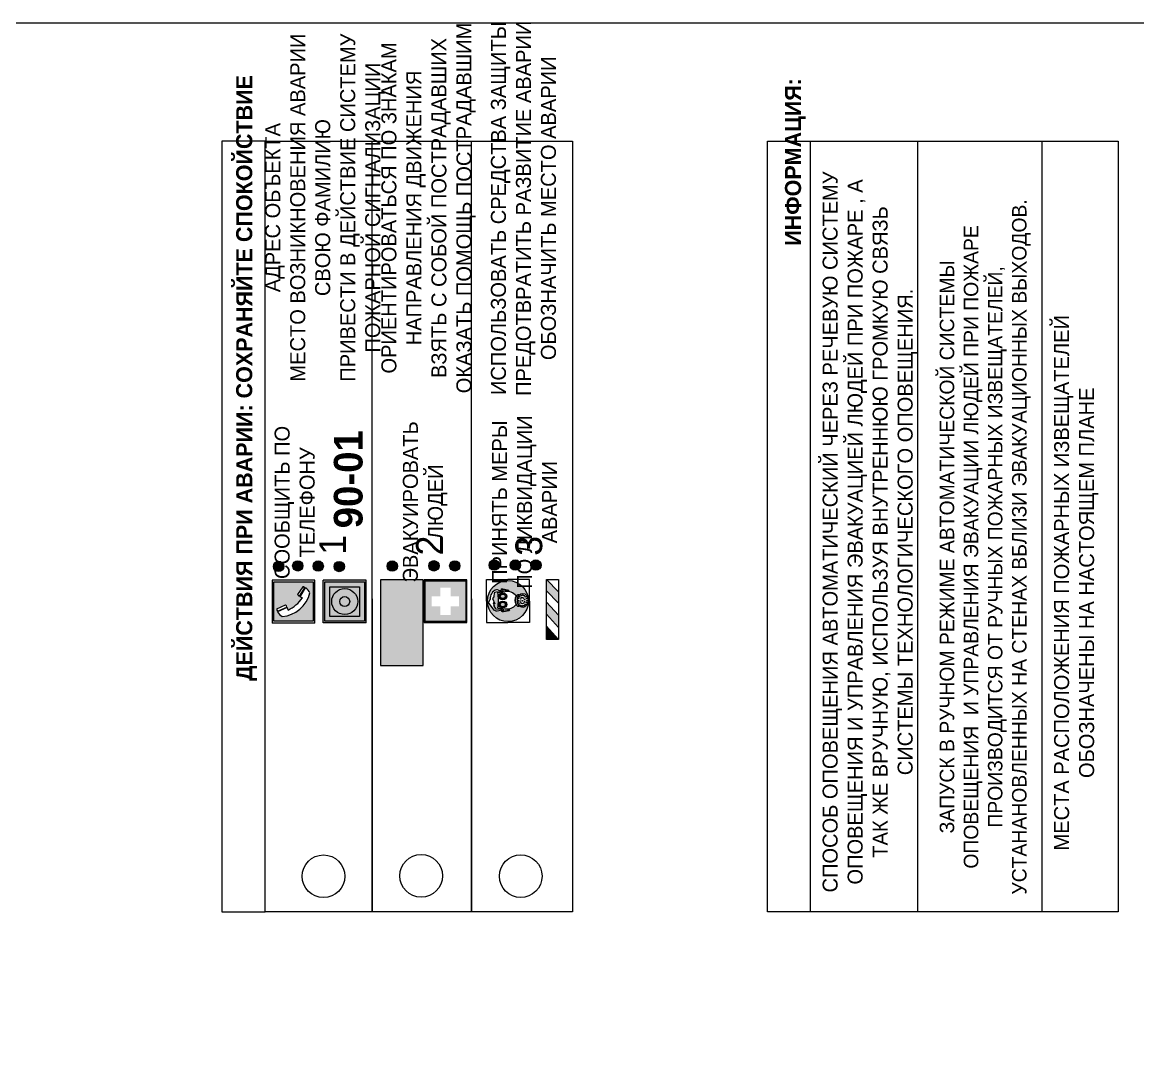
# Model space of a CAD drawing. Header units: millimetres. Extents: x 13810 to 67229, y 12374 to 21950.
# Drawn here: x 18136.3 to 18344.5, y 15539.5 to 15730.2 of the extents above; entities that cross this region are included whole.
import ezdxf

# ---------------------------------------------------------------- set-up
doc = ezdxf.new("R2010")
doc.units = ezdxf.units.MM
doc.styles.add('обычный', font='arial.ttf')

# ---------------------------------------------------------------- blocks, each defined once
blk = doc.blocks.new('A$C38D26F80')
h = blk.add_hatch(color=5)
h.dxf.hatch_style = 1
h.paths.add_polyline_path([(-8.77, -4.48, 1), (-0.19, -4.48, 1)])
h.paths.add_polyline_path([(-6.75, -3.58), (-6.75, -3.31), (-6.62, -3.22), (-6.5, -3.22), (-6.42, -3.3), (-6.39, -3.28), (-6.59, -2.23), (-6.59, -2.01), (-6.38, -1.58), (-4.76, -0.4), (-4.13, -0.79, -0.362848), (-2.1, -2.1, -0.201049), (-2.17, -2.48, 0.085434), (-2.26, -3.13), (-1.9, -3.16), (-2.25, -4.7), (-2.4, -4.59), (-2.43, -4.34), (-2.36, -4.34), (-2.14, -3.34), (-2.47, -3.42), (-2.58, -1.95), (-2.77, -1.58), (-3.58, -1.52), (-3.92, -1.26), (-5.05, -1.73), (-4.87, -1.39), (-5.41, -1.6), (-5.41, -1.46), (-6.13, -1.87), (-6.18, -3.5), (-6.56, -3.47), (-6.37, -4.59), (-6.16, -4.43), (-6.16, -4.66), (-6.36, -4.79), (-6.37, -4.8), (-6.51, -4.76)], flags=16)
h.paths.add_polyline_path([(-6.51, -4.76), (-6.36, -4.79), (-6.37, -4.8)], flags=0)
h.paths.add_polyline_path([(-5.92, -2.34, 0.089508), (-2.67, -2.35), (-2.48, -3.88, -0.268602), (-3.4, -6.18, 0.262449), (-5.2, -6.18, -0.268602), (-6.11, -3.88)], flags=16)
edge = h.paths.add_edge_path(flags=16)
edge.add_ellipse((-5.19, -3.41), major_axis=(0, 0.842), ratio=0.848992, start_angle=0, end_angle=360)
edge = h.paths.add_edge_path(flags=0)
edge.add_ellipse((-5.19, -3.39), major_axis=(0, 0.665), ratio=0.853798, start_angle=0, end_angle=360)
edge = h.paths.add_edge_path(flags=0)
edge.add_ellipse((-5.19, -3.4), major_axis=(0, 0.528), ratio=0.864094, start_angle=0, end_angle=360)
edge = h.paths.add_edge_path(flags=16)
edge.add_ellipse((-3.47, -3.4), major_axis=(0, 0.842), ratio=0.848992, start_angle=0, end_angle=360)
h.paths.add_polyline_path([(-3.13, -6.45), (-3.13, -6.84, 0.383174), (-5.57, -6.85), (-5.57, -6.49, -0.369952)], flags=16)
edge = h.paths.add_edge_path(flags=0)
edge.add_ellipse((-3.47, -3.39), major_axis=(0, 0.665), ratio=0.853798, start_angle=0, end_angle=360)
edge = h.paths.add_edge_path(flags=0)
edge.add_ellipse((-3.47, -3.4), major_axis=(0, 0.528), ratio=0.864094, start_angle=0, end_angle=360)
edge = h.paths.add_edge_path(flags=16)
edge.add_ellipse((-4.34, -7.57), major_axis=(-1.48, 0), ratio=0.744955, start_angle=0, end_angle=360)
h.paths.add_polyline_path([(-5.01, -6.85, -1), (-5.15, -6.85, -1)], flags=0)
h.paths.add_polyline_path([(-5.33, -7.14, -1), (-5.47, -7.14, -1)], flags=0)
h.paths.add_polyline_path([(-4.61, -6.71, -1), (-4.74, -6.71, -1)], flags=16)
h.paths.add_polyline_path([(-5.43, -7.51, -1), (-5.57, -7.51, -1)], flags=0)
h.paths.add_polyline_path([(-4.26, -6.67, -1), (-4.4, -6.67, -1)], flags=16)
h.paths.add_polyline_path([(-4.74, -7.14, -1), (-4.88, -7.14, -1)], flags=0)
h.paths.add_polyline_path([(-4.93, -7.43, -1), (-5.07, -7.43, -1)], flags=0)
h.paths.add_polyline_path([(-4.41, -7.07, -1), (-4.54, -7.07, -1)], flags=0)
h.paths.add_polyline_path([(-5.33, -7.87, -1), (-5.46, -7.87, -1)], flags=0)
h.paths.add_polyline_path([(-3.8, -6.71, -1), (-3.94, -6.71, -1)], flags=16)
h.paths.add_polyline_path([(-4.85, -7.78, -1), (-4.98, -7.78, -1)], flags=0)
h.paths.add_polyline_path([(-3.96, -7.14, -1), (-4.1, -7.14, -1)], flags=0)
h.paths.add_polyline_path([(-4.33, -7.53, -1), (-4.47, -7.53, -1)], flags=0)
h.paths.add_polyline_path([(-5.09, -8.12, -1), (-5.23, -8.12, -1)], flags=0)
h.paths.add_polyline_path([(-3.5, -6.94, -1), (-3.64, -6.94, -1)], flags=0)
h.paths.add_polyline_path([(-4.54, -7.97, -1), (-4.68, -7.97, -1)], flags=0)
h.paths.add_polyline_path([(-3.66, -7.39, -1), (-3.8, -7.39, -1)], flags=0)
h.paths.add_polyline_path([(-4.73, -8.35, -1), (-4.86, -8.35, -1)], flags=0)
h.paths.add_polyline_path([(-4.09, -7.96, -1), (-4.23, -7.96, -1)], flags=0)
h.paths.add_polyline_path([(-3.77, -7.74, -1), (-3.91, -7.74, -1)], flags=0)
h.paths.add_polyline_path([(-3.22, -7.27, -1), (-3.35, -7.27, -1)], flags=0)
h.paths.add_polyline_path([(-4.34, -8.4, -1), (-4.47, -8.4, -1)], flags=0)
h.paths.add_polyline_path([(-3.16, -7.61, -1), (-3.3, -7.61, -1)], flags=0)
h.paths.add_polyline_path([(-3.9, -8.35, -1), (-4.04, -8.35, -1)], flags=0)
h.paths.add_polyline_path([(-3.32, -7.91, -1), (-3.46, -7.91, -1)], flags=0)
h.paths.add_polyline_path([(-3.55, -8.23, -1), (-3.69, -8.23, -1)], flags=0)
at = {"color": 5, "lineweight": 5}
for p, q in [((-4.48, 0), (-8.96, 0)), ((-8.96, 0), (-8.96, -4.48)), ((-4.48, 0), (0, 0)), ((0, 0), (0, -4.48)), ((-6.59, -2.01), (-6.38, -1.58)), ((-6.59, -2.23), (-6.59, -2.01)), ((-6.39, -3.28), (-6.59, -2.23)), ((-6.38, -1.58), (-4.76, -0.4)), ((-6.13, -1.87), (-6.18, -3.5)), ((-5.41, -1.46), (-6.13, -1.87)), ((-4.87, -1.39), (-5.41, -1.6)), ((-5.41, -1.6), (-5.41, -1.46)), ((-3.92, -1.26), (-5.05, -1.73)), ((-5.05, -1.73), (-4.87, -1.39)), ((-4.76, -0.4), (-4.13, -0.79)), ((-3.58, -1.52), (-3.92, -1.26)), ((-2.77, -1.58), (-3.58, -1.52)), ((-2.58, -1.95), (-2.77, -1.58)), ((-2.47, -3.42), (-2.58, -1.95)), ((-8.96, -8.96), (-8.96, -4.48)), ((-6.75, -3.31), (-6.62, -3.22)), ((-6.75, -3.58), (-6.75, -3.31)), ((-6.51, -4.76), (-6.75, -3.58)), ((-6.62, -3.22), (-6.5, -3.22)), ((-6.18, -3.5), (-6.56, -3.47)), ((-6.56, -3.47), (-6.37, -4.59)), ((-6.5, -3.22), (-6.42, -3.3)), ((-6.42, -3.3), (-6.39, -3.28)), ((-6.37, -4.59), (-6.16, -4.43)), ((-6.16, -4.66), (-6.37, -4.8)), ((-6.16, -4.43), (-6.16, -4.66)), ((-5.92, -2.34), (-6.11, -3.88)), ((-2.67, -2.34), (-2.48, -3.88)), ((-2.14, -3.34), (-2.47, -3.42)), ((-2.43, -4.34), (-2.4, -4.59)), ((-2.43, -4.34), (-2.36, -4.34)), ((-2.4, -4.59), (-2.25, -4.7)), ((-2.36, -4.34), (-2.14, -3.34)), ((-1.9, -3.16), (-2.26, -3.13)), ((-2.25, -4.7), (-1.9, -3.16)), ((0, -8.96), (0, -4.48)), ((-6.37, -4.8), (-6.51, -4.76)), ((-5.57, -6.49), (-5.57, -6.85)), ((-3.13, -6.45), (-3.13, -6.84)), ((-4.48, -8.96), (-8.96, -8.96)), ((-4.48, -8.96), (0, -8.96))]:
    blk.add_line(p, q, dxfattribs=at)
at = {"color": 5}
for p, q in [((-6.59, -2.01), (-6.38, -1.58)), ((-6.59, -2.23), (-6.59, -2.01)), ((-6.39, -3.28), (-6.59, -2.23)), ((-6.38, -1.58), (-4.76, -0.4)), ((-6.13, -1.87), (-6.18, -3.5)), ((-5.41, -1.46), (-6.13, -1.87)), ((-4.87, -1.39), (-5.41, -1.6)), ((-5.41, -1.6), (-5.41, -1.46)), ((-3.92, -1.26), (-5.05, -1.73)), ((-5.05, -1.73), (-4.87, -1.39)), ((-4.76, -0.4), (-4.13, -0.79)), ((-3.58, -1.52), (-3.92, -1.26)), ((-2.77, -1.58), (-3.58, -1.52)), ((-2.58, -1.95), (-2.77, -1.58)), ((-2.47, -3.42), (-2.58, -1.95)), ((-6.75, -3.31), (-6.62, -3.22)), ((-6.75, -3.58), (-6.75, -3.31)), ((-6.51, -4.76), (-6.75, -3.58)), ((-6.62, -3.22), (-6.5, -3.22)), ((-6.18, -3.5), (-6.56, -3.47)), ((-6.56, -3.47), (-6.37, -4.59)), ((-6.5, -3.22), (-6.42, -3.3)), ((-6.42, -3.3), (-6.39, -3.28)), ((-6.37, -4.59), (-6.16, -4.43)), ((-6.16, -4.66), (-6.37, -4.8)), ((-6.16, -4.66), (-6.36, -4.79)), ((-6.16, -4.43), (-6.16, -4.66)), ((-2.14, -3.34), (-2.47, -3.42)), ((-2.4, -4.59), (-2.43, -4.34)), ((-2.43, -4.34), (-2.36, -4.34)), ((-2.25, -4.7), (-2.4, -4.59)), ((-2.36, -4.34), (-2.14, -3.34)), ((-2.26, -3.13), (-1.9, -3.16)), ((-1.9, -3.16), (-2.25, -4.7)), ((-6.37, -4.8), (-6.51, -4.76)), ((-6.36, -4.79), (-6.51, -4.76))]:
    blk.add_line(p, q, dxfattribs=at)
at = {"color": 5, "lineweight": 5}
for centre, radius in [((-4.48, -4.48), 4.29), ((-5.08, -6.85), 0.0678), ((-4.67, -6.71), 0.0678), ((-4.33, -6.67), 0.0678), ((-3.87, -6.71), 0.0678), ((-3.57, -6.94), 0.0678), ((-5.5, -7.51), 0.0678), ((-5.4, -7.14), 0.0678), ((-5.4, -7.87), 0.0678), ((-5.16, -8.12), 0.0678), ((-5, -7.43), 0.0678), ((-4.91, -7.78), 0.0678), ((-4.81, -7.14), 0.0678), ((-4.79, -8.35), 0.0678), ((-4.61, -7.97), 0.0678), ((-4.47, -7.07), 0.0678), ((-4.4, -7.53), 0.0678), ((-4.4, -8.4), 0.0678), ((-4.16, -7.96), 0.0678), ((-4.03, -7.14), 0.0678), ((-3.97, -8.35), 0.0678), ((-3.84, -7.74), 0.0678), ((-3.73, -7.39), 0.0678), ((-3.62, -8.23), 0.0678), ((-3.39, -7.91), 0.0678), ((-3.28, -7.27), 0.0678), ((-3.23, -7.61), 0.0678)]:
    blk.add_circle(centre, radius, dxfattribs=at)
at = {"color": 5}
for centre, radius, start, end in [((-3.89, -2.66), 1.88, 17.387, 97.1599), ((-2.6, -2.2), 0.511, 326.3906, 11.8614), ((-0.35, -3.07), 1.91, 162.2553, 181.7878)]:
    blk.add_arc(centre, radius, start, end, dxfattribs=at)
at = {"color": 5, "lineweight": 5}
for centre, radius, start, end in [((-2.6, -2.2), 0.513, 326.4781, 11.7739), ((-3.66, -4.24), 2.47, 171.573, 231.7124), ((-4.28, 6.66), 9.15, 259.6987, 280.1569), ((-4.93, -4.24), 2.47, 308.2876, 8.427), ((-0.47, -3.05), 1.79, 161.5846, 182.4584), ((-4.33, -7.88), 1.87, 50.358, 131.5662), ((-4.34, -8.2), 1.82, 48.4943, 132.3565), ((-4.3, -7.78), 1.83, 60.5889, 119.4111)]:
    blk.add_arc(centre, radius, start, end, dxfattribs=at)
for centre, major_axis, ratio in [((-5.19, -3.41), (0, 0.842), 0.848992), ((-5.19, -3.39), (0, 0.665), 0.853798), ((-5.19, -3.4), (0, 0.528), 0.864094), ((-3.47, -3.4), (0, 0.842), 0.848992), ((-3.47, -3.39), (0, 0.665), 0.853798), ((-3.47, -3.4), (0, 0.528), 0.864094), ((-4.34, -7.57), (-1.48, 0), 0.744955)]:
    blk.add_ellipse(centre, major_axis=major_axis, ratio=ratio, dxfattribs=at)
blk = doc.blocks.new('A$C47DD6509')
at = {"lineweight": 5}
for points in [[(-8.69, 0), (-11.19, 0), (-11.19, -2.22)], [(-4.22, 0), (-6.45, 0), (-8.91, -2.22), (-6.61, -2.22)], [(0, 0), (-2.09, 0), (-4.36, -2.22), (-2.29, -2.22)]]:
    blk.add_hatch(color=242, dxfattribs=at).paths.add_polyline_path(points)
at = {"color": 242, "lineweight": 5}
for p, q in [((-11.19, -2.22), (-8.69, 0)), ((-11.19, -2.22), (-11.19, 0)), ((-11.19, 0), (-8.69, 0)), ((-11.19, 0), (0, 0)), ((-8.91, -2.22), (-6.45, 0)), ((-6.61, -2.22), (-4.22, 0)), ((-4.36, -2.22), (-2.09, 0)), ((-2.29, -2.22), (0, 0)), ((0, 0), (0, -2.22)), ((0, -2.22), (-11.19, -2.22))]:
    blk.add_line(p, q, dxfattribs=at)
blk = doc.blocks.new('A$C32E8229D')
at = {"true_color": 0xffffff}
blk.add_hatch(color=7, dxfattribs=at).paths.add_polyline_path([(0, 0), (0, -8), (16, -8), (16, 0)])
h = blk.add_hatch(color=126)
h.paths.add_polyline_path([(0.2, -0.2), (15.8, -0.2), (15.8, -7.8), (0.2, -7.8)])
h.paths.add_polyline_path([(13.49, -2.05), (12.08, -2.05), (11.37, -2.63, 0.162397), (11.29, -2.84), (11.29, -3.63), (10.35, -3.63), (10.35, -4.05), (11.68, -4.05), (11.68, -3.48), (12.26, -4.28), (11.29, -5.1), (11.29, -6.78), (11.85, -6.78), (11.85, -5.44), (12.8, -4.64), (12.8, -5.94), (14.46, -5.94), (14.46, -5.39), (13.45, -5.39), (13.45, -3.97), (12.46, -2.59), (13.15, -2.59), (13.69, -3.34), (14.18, -3)], flags=16)
h.paths.add_polyline_path([(10.74, -1.82, 1), (11.8, -1.82, 1)], flags=16)
h.paths.add_polyline_path([(9.39, -3.59), (5.99, -3.59), (6.56, -3.03), (5.91, -3.03), (5.1, -3.83), (5.91, -4.64), (6.56, -4.64), (5.99, -4.09), (9.39, -4.09)], flags=16)
h.paths.add_polyline_path([(4.29, -1.08), (1.72, -1.08), (1.72, -6.6), (4.29, -6.6)], flags=16)
at = {"color": 126}
blk.add_lwpolyline([(16, -8), (0, -8), (0, 0), (16, 0)], close=True, dxfattribs=at)
blk = doc.blocks.new('A$C18900ED3')
h = blk.add_hatch(color=126)
h.paths.add_polyline_path([(-0.18, -0.18), (-7.02, -0.18), (-7.02, -7.02), (-0.18, -7.02)])
h.paths.add_polyline_path([(-5.89, -4.46), (-5.89, -2.77), (-4.46, -2.77), (-4.46, -1.31), (-2.77, -1.31), (-2.77, -2.77), (-1.33, -2.77), (-1.33, -4.46), (-2.77, -4.46), (-2.77, -5.89), (-4.46, -5.89), (-4.46, -4.46)], flags=16)
at = {"color": 126}
for p, q in [((-7.2, 0), (-7.2, -7.2)), ((0, 0), (-7.2, 0)), ((0, -7.2), (0, 0)), ((-7.02, -7.02), (-7.02, -0.18)), ((-7.02, -0.18), (-0.18, -0.18)), ((-0.18, -0.18), (-0.18, -7.02)), ((-7.2, -7.2), (0, -7.2)), ((-0.18, -7.02), (-7.02, -7.02))]:
    blk.add_line(p, q, dxfattribs=at)
blk = doc.blocks.new('A$C456E1F9C')
at = {"lineweight": 5}
h = blk.add_hatch(color=242, dxfattribs=at)
h.paths.add_polyline_path([(0.51, -1.47), (0.51, -13.26), (12.29, -13.26), (12.29, -1.47)])
h.paths.add_polyline_path([(5.42, -4.95, -0.254479), (4.78, -5.4), (3.52, -2.53, -0.209735), (4.23, -2.4)], flags=16)
h.paths.add_polyline_path([(8.53, -8.6), (10.87, -10.17), (10.54, -10.76), (8.03, -9.13, -0.192251)], flags=16)
h.paths.add_polyline_path([(4.61, -5.49, 0.005518), (3.87, -5.72, 0.128647), (7.49, -10.01, 0.00809), (7.83, -9.33), (10.47, -10.97, -0.16736), (8.99, -12.25, -0.327862), (1.95, -3.95, -0.166952), (3.36, -2.62)], flags=16)
at = {"color": 242, "lineweight": 5}
for p, q in [((0, -13.77), (0, -0.97)), ((12.8, -0.97), (0, -0.97)), ((4.61, -5.49), (3.36, -2.62)), ((3.52, -2.53), (4.78, -5.4)), ((4.23, -2.4), (5.42, -4.95)), ((12.8, -13.77), (12.8, -0.97)), ((7.83, -9.33), (10.47, -10.97)), ((8.03, -9.13), (10.54, -10.76)), ((10.81, -10.12), (8.53, -8.6)), ((10.54, -10.76), (10.8, -10.3)), ((10.8, -10.3), (10.81, -10.12)), ((0, -13.77), (12.8, -13.77))]:
    blk.add_line(p, q, dxfattribs=at)
blk.add_lwpolyline([(0.51, -1.47), (12.29, -1.47), (12.29, -13.26), (0.51, -13.26)], close=True, dxfattribs=at)
for centre, radius, start, end in [((4.59, -5.34), 2.99, 114.2845, 152.1974), ((4.02, -3.27), 0.891, 76.3284, 123.7092), ((11.12, -3.31), 9.19, 183.9915, 256.6009), ((14.98, -39.1), 35.17, 107.1487, 108.4135), ((13.86, -0.94), 11.08, 205.5536, 234.8762), ((4.68, -4.59), 0.824, 276.9621, 334.0723), ((-13.31, 0.8), 23.44, 332.5487, 334.4027), ((8.94, -9.5), 0.989, 114.4092, 157.9388), ((7.87, -9.46), 3, 291.9291, 329.9329)]:
    blk.add_arc(centre, radius, start, end, dxfattribs=at)
blk = doc.blocks.new('A$C54414219')
at = {"true_color": 0xffffff}
h = blk.add_hatch(color=7, dxfattribs=at)
h.paths.add_polyline_path([(2.39, -9.45), (2.39, -18.3), (11.23, -18.3), (11.23, -9.45)], flags=0)
h.paths.add_polyline_path([(10.71, -13.87, -1), (2.92, -13.87, -1)], flags=0)
h.paths.add_polyline_path([(8.3, -13.87, -1), (5.33, -13.87, -1)], flags=0)
h.paths.add_polyline_path([(0.41, -7.47), (0.41, -20.27), (13.21, -20.27), (13.21, -7.47)])
h.paths.add_polyline_path([(0.92, -19.77), (12.71, -19.77), (12.71, -7.98), (0.92, -7.98)], flags=16)
h.paths.add_polyline_path([(11.23, -9.45), (11.23, -18.3), (2.39, -18.3), (2.39, -9.45)], flags=0)
at = {"lineweight": 5}
h = blk.add_hatch(color=242, dxfattribs=at)
h.paths.add_polyline_path([(12.71, -7.98), (0.92, -7.98), (0.92, -19.77), (12.71, -19.77)])
h.paths.add_polyline_path([(11.23, -18.3), (2.39, -18.3), (2.39, -9.45), (11.23, -9.45)], flags=16)
h.paths.add_polyline_path([(10.71, -13.87, -1), (2.92, -13.87, -1)], flags=0)
h.paths.add_polyline_path([(8.3, -13.87, -1), (5.33, -13.87, -1)], flags=0)
at = {"true_color": 0xffffff}
h = blk.add_hatch(color=7, dxfattribs=at)
h.paths.add_polyline_path([(2.39, -9.45), (2.39, -18.3), (11.23, -18.3), (11.23, -9.45)])
h.paths.add_polyline_path([(10.71, -13.87, -1), (2.92, -13.87, -1)], flags=16)
h.paths.add_polyline_path([(8.3, -13.87, -1), (5.33, -13.87, -1)], flags=0)
at = {"lineweight": 5}
h = blk.add_hatch(color=242, dxfattribs=at)
h.paths.add_polyline_path([(2.92, -13.87, 1), (10.71, -13.87, 1)])
h.paths.add_polyline_path([(8.3, -13.87, -1), (5.33, -13.87, -1)], flags=16)
at = {"color": 242, "lineweight": 5}
for p, q in [((0.41, -20.27), (0.41, -7.47)), ((0.41, -7.47), (13.21, -7.47)), ((0.41, -7.47), (13.21, -7.47)), ((13.21, -20.27), (13.21, -7.47)), ((0.41, -20.27), (13.21, -20.27))]:
    blk.add_line(p, q, dxfattribs=at)
for points in [[(0.92, -7.98), (12.71, -7.98), (12.71, -19.77), (0.92, -19.77)], [(2.39, -9.45), (11.23, -9.45), (11.23, -18.3), (2.39, -18.3)]]:
    blk.add_lwpolyline(points, close=True, dxfattribs=at)
for radius in [3.89, 1.49]:
    blk.add_circle((6.81, -13.87), radius, dxfattribs=at)

msp = doc.modelspace()

# ---------------------------------------------------------------- hatches: boundary and pattern name
at = {"lineweight": 0}
h = msp.add_hatch(color=256, dxfattribs=at)
h.dxf.hatch_style = 1
h.paths.add_polyline_path([(18184.16, 15627.74, 1), (18184.16, 15629.68, 1)])
h = msp.add_hatch(color=256, dxfattribs=at)
h.dxf.hatch_style = 1
h.paths.add_polyline_path([(18187.74, 15627.85, 1), (18187.74, 15629.78, 1)])
h = msp.add_hatch(color=256, dxfattribs=at)
h.dxf.hatch_style = 1
h.paths.add_polyline_path([(18191.55, 15627.81, 1), (18191.55, 15629.74, 1)])
h = msp.add_hatch(color=256, dxfattribs=at)
h.dxf.hatch_style = 1
h.paths.add_polyline_path([(18195.48, 15627.73, 1), (18195.48, 15629.66, 1)])
h = msp.add_hatch(color=256, dxfattribs=at)
h.dxf.hatch_style = 1
h.paths.add_polyline_path([(18205.37, 15627.81, 1), (18205.37, 15629.74, 1)])
h = msp.add_hatch(color=256, dxfattribs=at)
h.dxf.hatch_style = 1
h.paths.add_polyline_path([(18213.15, 15627.85, 1), (18213.15, 15629.78, 1)])
h = msp.add_hatch(color=256, dxfattribs=at)
h.dxf.hatch_style = 1
h.paths.add_polyline_path([(18217.05, 15627.84, 1), (18217.05, 15629.78, 1)])
h = msp.add_hatch(color=256, dxfattribs=at)
h.dxf.hatch_style = 1
h.paths.add_polyline_path([(18224.41, 15628, 1), (18224.41, 15629.94, 1)])
h = msp.add_hatch(color=256, dxfattribs=at)
h.dxf.hatch_style = 1
h.paths.add_polyline_path([(18228.35, 15628, 1), (18228.35, 15629.93, 1)])
h = msp.add_hatch(color=256, dxfattribs=at)
h.dxf.hatch_style = 1
h.paths.add_polyline_path([(18232.19, 15628, 1), (18232.19, 15629.93, 1)])

# ---------------------------------------------------------------- linework, layer by layer
at = {"color": 126, "lineweight": 0, "true_color": 0x008754}
msp.add_lwpolyline([(17901.58, 15730.12), (18501.58, 15730.12), (18501.58, 15335.12), (17901.58, 15335.12)], close=True, dxfattribs=at)
for points in [[(18181.63, 15564.27), (18181.63, 15708.03), (18173.57, 15708.03), (18173.57, 15564.27)], [(18181.63, 15564.27), (18181.63, 15708.03), (18239.02, 15708.03), (18239.02, 15564.27)]]:
    msp.add_lwpolyline(points, close=True)
for points in [[(18201.62, 15622.68), (18201.62, 15564.27), (18201.62, 15708.03)], [(18220.19, 15622.68), (18220.19, 15564.27), (18220.19, 15708.03)]]:
    msp.add_lwpolyline(points)
at = {"color": 0}
msp.add_lwpolyline([(18275.42, 15564.28), (18275.42, 15708.04), (18340.87, 15708.04), (18340.87, 15564.28)], close=True, dxfattribs=at)
for points in [[(18283.48, 15564.28), (18283.48, 15708.04)], [(18303.47, 15564.28), (18303.47, 15708.04)], [(18326.72, 15564.28), (18326.72, 15708.04)]]:
    msp.add_lwpolyline(points, dxfattribs=at)
for centre, radius in [((18184.16, 15628.71), 0.966), ((18187.74, 15628.81), 0.966), ((18191.55, 15628.78), 0.966), ((18195.48, 15628.69), 0.966), ((18205.37, 15628.78), 0.966), ((18213.15, 15628.82), 0.966), ((18217.05, 15628.81), 0.966), ((18224.41, 15628.97), 0.966), ((18228.35, 15628.96), 0.966), ((18232.19, 15628.97), 0.966), ((18192.54, 15570.89), 3.98), ((18210.77, 15570.98), 3.98), ((18229.35, 15570.92), 3.98)]:
    msp.add_circle(centre, radius)

# ---------------------------------------------------------------- block references
at = {"rotation": 90}
for name, p, xscale, yscale, zscale in [('A$C456E1F9C', (18182.34, 15618.15), 0.625, 0.625, 0.625), ('A$C54414219', (18187.83, 15617.9), 0.625, 0.625, 0.625), ('A$C18900ED3', (18211.3, 15626.22), 1.111111111007631, 1.111111111007631, 1.111111111007631), ('A$C38D26F80', (18222.97, 15626.24), 0.8928571427240968, 0.8928571427240968, 0.8928571427240968)]:
    msp.add_blockref(name, p, dxfattribs=dict(at, xscale=xscale, yscale=yscale, zscale=zscale))
at = {"xscale": -1, "rotation": 90}
msp.add_blockref('A$C32E8229D', (18203.15, 15626.22), dxfattribs=at)
at = {"color": 242, "true_color": 0xc1121c, "rotation": 90}
msp.add_blockref('A$C47DD6509', (18234.18, 15626.24), dxfattribs=at)

# ---------------------------------------------------------------- texts
at = {"lineweight": 0, "attachment_point": 5, "rotation": 90, "style": 'обычный'}
for s, insert, char_height, width in [('\\pi-8.4,l8.4,t8.4;{\\fProxima Nova Rg|b0|i0|c204|p2;ОРИЕНТИРОВАТЬСЯ ПО ЗНАКАМ \\PНАПРАВЛЕНИЯ ДВИЖЕНИЯ\\PВЗЯТЬ С СОБОЙ ПОСТРАДАВШИХ\\PОКАЗАТЬ ПОМОЩЬ ПОСТРАДАВШИМ}', (18212.15, 15695.59), 2.8, 126.6484), ('\\pi-8.4,l8.4,t8.4;{\\fProxima Nova Rg|b0|i0|c204|p2;ИСПОЛЬЗОВАТЬ СРЕДСТВА ЗАЩИТЫ \\PПРЕДОТВРАТИТЬ РАЗВИТИЕ АВАРИИ\\PОБОЗНАЧИТЬ МЕСТО АВАРИИ}', (18229.88, 15695.53), 2.8, 126.6484), ('\\pi-8.4,l8.4,t8.4;{\\fProxima Nova Rg|b0|i0|c204|p2;АДРЕС ОБЪЕКТА\\PМЕСТО ВОЗНИКНОВЕНИЯ АВАРИИ\\PСВОЮ ФАМИЛИЮ\\PПРИВЕСТИ В ДЕЙСТВИЕ СИСТЕМУ \\PПОЖАРНОЙ СИГНАЛИЗАЦИИ}', (18192.79, 15695.66), 2.8, 126.6484), ('{\\fProxima Nova Rg|b1|i0|c204|p2;ДЕЙСТВИЯ ПРИ АВАРИИ: СОХРАНЯЙТЕ СПОКОЙСТВИЕ\\H1.6644x; }', (18178.17, 15663.88), 3, 175.1736), ('{\\fProxima Nova Rg|b1|i0|c204|p2;ИНФОРМАЦИЯ:\\H1.1997x; }', (18280.62, 15704.18), 3, 175.1736), ('{\\fProxima Nova Rg|b0|i0|c204|p2;СПОСОБ ОПОВЕЩЕНИЯ АВТОМАТИЧЕСКИЙ ЧЕРЕЗ РЕЧЕВУЮ СИСТЕМУ ОПОВЕЩЕНИЯ И УПРАВЛЕНИЯ ЭВАКУАЦИЕЙ ЛЮДЕЙ ПРИ ПОЖАРЕ , А ТАК ЖЕ ВРУЧНУЮ, ИСПОЛЬЗУЯ ВНУТРЕННЮЮ ГРОМКУЮ СВЯЗЬ СИСТЕМЫ ТЕХНОЛОГИЧЕСКОГО ОПОВЕЩЕНИЯ.}', (18294.52, 15635.14), 2.8, 137.0334), ('{\\fProxima Nova Rg|b0|i0|c204|p2;\\P\\pt8.1;ЗАПУСК В РУЧНОМ РЕЖИМЕ АВТОМАТИЧЕСКОЙ СИСТЕМЫ ОПОВЕЩЕНИЯ  И УПРАВЛЕНИЯ ЭВАКУАЦИИ ЛЮДЕЙ ПРИ ПОЖАРЕ ПРОИЗВОДИТСЯ ОТ РУЧНЫХ ПОЖАРНЫХ ИЗВЕЩАТЕЛЕЙ, УСТАНАНОВЛЕННЫХ НА СТЕНАХ ВБЛИЗИ ЭВАКУАЦИОННЫХ ВЫХОДОВ. }', (18313.81, 15632.35), 2.7, 131.4512), ('\\pt8.4;{\\fProxima Nova Rg|b0|i0|c204|p2;\\PМЕСТА РАСПОЛОЖЕНИЯ ПОЖАРНЫХ ИЗВЕЩАТЕЛЕЙ ОБОЗНАЧЕНЫ НА НАСТОЯЩЕМ ПЛАНЕ}', (18330.73, 15625.66), 2.8, 118.5618), ('{\\fProxima Nova Rg|b0|i0|c204|p2;ПРИНЯТЬ МЕРЫ \\PПО ЛИКВИДАЦИИ \\PАВАРИИ}', (18230.07, 15640.71), 2.8, 126.6484), ('{\\fProxima Nova Rg|b0|i0|c204|p2;СООБЩИТЬ ПО \\PТЕЛЕФОНУ}', (18187.17, 15640.65), 2.8, 126.6484), ('{\\fProxima Nova Rg|b1|i0|c204|p2;\\H1.0714x;90-01\\fProxima Nova Rg|b0|i0|c204|p2;\\H0.93331x; \\H1.3449x; }', (18197.19, 15644.98), 5, 126.6484), ('{\\fProxima Nova Rg|b0|i0|c204|p2;ЭВАКУИРОВАТЬ \\PЛЮДЕЙ}', (18211.49, 15640.75), 2.8, 126.6484), ('{\\fProxima Nova Rg|b0|i0|c204|p2;1\\H1.1667x; }', (18194.24, 15632.75), 5, 126.6484), ('{\\fProxima Nova Rg|b0|i0|c204|p2;2\\H1.1967x; }', (18212.32, 15632.6), 5, 126.6484), ('{\\fProxima Nova Rg|b0|i0|c204|p2;3\\H1.1967x; }', (18230.9, 15632.54), 5, 126.6484)]:
    msp.add_mtext(s, dxfattribs=dict(at, insert=insert, char_height=char_height, width=width))

doc.saveas('drawing.dxf')
